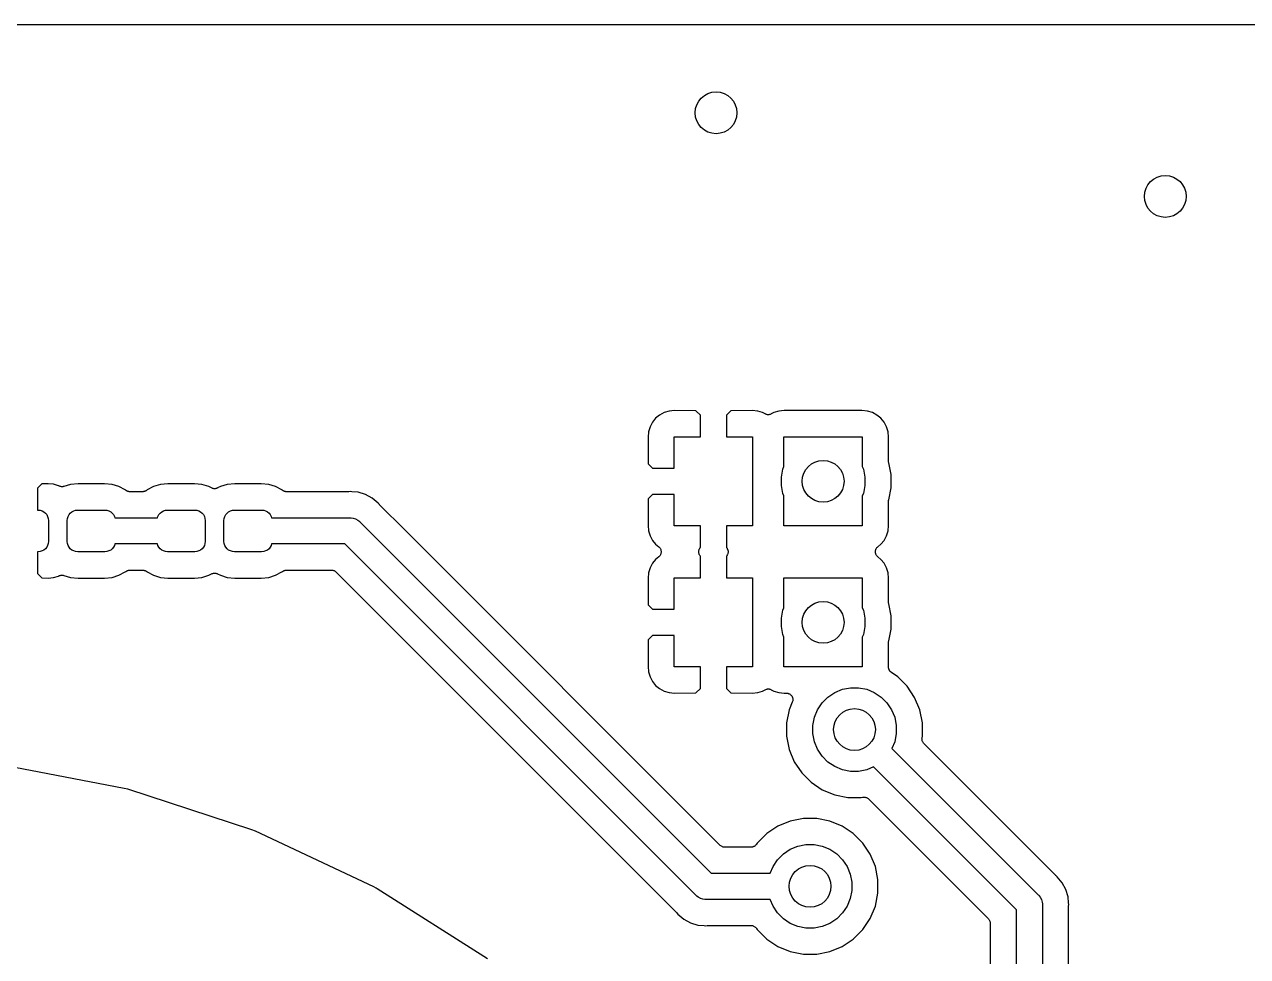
# Model space of a CAD drawing. Extents: x 165.3 to 194.7, y -135.2 to -105.8.
# Drawn here: x 176.58 to 188.29, y -114.67 to -105.75 of the extents above; entities that cross this region are included whole.
import ezdxf

# ---------------------------------------------------------------- set-up
doc = ezdxf.new("R2010")
doc.units = 0
doc.layers.add('BLACK', color=7, linetype='CONTINUOUS')

msp = doc.modelspace()

# ---------------------------------------------------------------- linework, layer by layer
at = {"layer": 'BLACK', "linetype": 'CONTINUOUS'}
for p, q in [((173.862, -105.755), (192.877, -105.755)), ((182.751, -109.454), (182.704, -109.468)), ((182.803, -109.449), (182.751, -109.454)), ((183.008, -109.45), (182.803, -109.449)), ((183.05, -109.492), (183.008, -109.45)), ((183.342, -109.45), (183.3, -109.492)), ((183.547, -109.449), (183.342, -109.45)), ((183.599, -109.454), (183.547, -109.449)), ((183.646, -109.468), (183.599, -109.454)), ((183.801, -109.454), (183.754, -109.468)), ((183.853, -109.448), (183.801, -109.454)), ((184.597, -109.448), (183.853, -109.448)), ((184.649, -109.454), (184.597, -109.448)), ((184.696, -109.468), (184.649, -109.454)), ((182.591, -109.56), (182.568, -109.604)), ((182.622, -109.522), (182.591, -109.56)), ((182.66, -109.491), (182.622, -109.522)), ((182.704, -109.468), (182.66, -109.491)), ((183.05, -109.7), (183.05, -109.492)), ((183.3, -109.492), (183.3, -109.7)), ((183.671, -109.481), (183.646, -109.468)), ((183.676, -109.483), (183.671, -109.481)), ((183.681, -109.485), (183.676, -109.483)), ((183.682, -109.486), (183.681, -109.485)), ((183.687, -109.487), (183.682, -109.486)), ((183.682, -109.486), (183.682, -109.486)), ((183.693, -109.488), (183.687, -109.487)), ((183.694, -109.488), (183.693, -109.488)), ((183.693, -109.488), (183.693, -109.488)), ((183.7, -109.488), (183.694, -109.488)), ((183.705, -109.488), (183.7, -109.488)), ((183.706, -109.488), (183.705, -109.488)), ((183.712, -109.487), (183.706, -109.488)), ((183.706, -109.488), (183.706, -109.488)), ((183.717, -109.486), (183.712, -109.487)), ((183.718, -109.486), (183.717, -109.486)), ((183.723, -109.484), (183.718, -109.486)), ((183.718, -109.486), (183.718, -109.486)), ((183.729, -109.481), (183.723, -109.484)), ((183.754, -109.468), (183.729, -109.481)), ((183.729, -109.481), (183.729, -109.481)), ((183.729, -109.481), (183.729, -109.481)), ((183.729, -109.481), (183.729, -109.481)), ((183.729, -109.481), (183.729, -109.481)), ((184.74, -109.491), (184.696, -109.468)), ((184.778, -109.522), (184.74, -109.491)), ((184.809, -109.56), (184.778, -109.522)), ((184.832, -109.604), (184.809, -109.56)), ((182.554, -109.651), (182.549, -109.703)), ((182.568, -109.604), (182.554, -109.651)), ((184.846, -109.651), (184.832, -109.604)), ((184.852, -109.703), (184.846, -109.651)), ((182.549, -109.703), (182.55, -109.958)), ((182.8, -110), (182.8, -109.7)), ((182.8, -109.7), (183.05, -109.7)), ((183.3, -109.7), (183.55, -109.7)), ((183.55, -109.7), (183.55, -110.55)), ((183.85, -109.985), (183.85, -109.7)), ((183.85, -109.7), (184.6, -109.7)), ((184.6, -109.7), (184.6, -109.985)), ((184.852, -109.937), (184.852, -109.703)), ((182.55, -109.958), (182.592, -110)), ((182.592, -110), (182.8, -110)), ((183.825, -110.086), (183.84, -110.008)), ((183.84, -110.008), (183.85, -109.985)), ((184.6, -109.985), (184.61, -110.008)), ((184.61, -110.008), (184.625, -110.086)), ((184.852, -109.942), (184.852, -109.937)), ((184.853, -109.948), (184.852, -109.942)), ((184.853, -109.949), (184.853, -109.948)), ((184.875, -110.061), (184.853, -109.949)), ((184.853, -109.949), (184.853, -109.949)), ((184.853, -109.949), (184.853, -109.949)), ((184.853, -109.949), (184.853, -109.949)), ((176.747, -110.15), (176.705, -110.192)), ((176.807, -110.149), (176.747, -110.15)), ((176.859, -110.154), (176.807, -110.149)), ((176.906, -110.168), (176.859, -110.154)), ((177.021, -110.156), (176.958, -110.175)), ((177.093, -110.148), (177.021, -110.156)), ((177.347, -110.148), (177.093, -110.148)), ((177.419, -110.156), (177.347, -110.148)), ((177.484, -110.176), (177.419, -110.156)), ((177.881, -110.156), (177.816, -110.176)), ((177.953, -110.148), (177.881, -110.156)), ((178.207, -110.148), (177.953, -110.148)), ((178.279, -110.156), (178.207, -110.148)), ((178.344, -110.176), (178.279, -110.156)), ((178.521, -110.156), (178.456, -110.176)), ((178.593, -110.148), (178.521, -110.156)), ((178.847, -110.148), (178.593, -110.148)), ((178.919, -110.156), (178.847, -110.148)), ((178.984, -110.176), (178.919, -110.156)), ((183.825, -110.164), (183.825, -110.086)), ((183.84, -110.242), (183.825, -110.164)), ((184.625, -110.164), (184.61, -110.242)), ((184.625, -110.086), (184.625, -110.164)), ((184.875, -110.189), (184.875, -110.061)), ((176.705, -110.192), (176.705, -110.4)), ((176.91, -110.17), (176.906, -110.168)), ((176.916, -110.172), (176.91, -110.17)), ((176.921, -110.175), (176.916, -110.172)), ((176.922, -110.175), (176.921, -110.175)), ((176.921, -110.175), (176.921, -110.175)), ((176.927, -110.176), (176.922, -110.175)), ((176.933, -110.177), (176.927, -110.176)), ((176.934, -110.177), (176.933, -110.177)), ((176.933, -110.177), (176.933, -110.177)), ((176.939, -110.177), (176.934, -110.177)), ((176.945, -110.177), (176.939, -110.177)), ((176.946, -110.177), (176.945, -110.177)), ((176.945, -110.177), (176.945, -110.177)), ((176.951, -110.176), (176.946, -110.177)), ((176.957, -110.175), (176.951, -110.176)), ((176.958, -110.175), (176.957, -110.175)), ((176.958, -110.175), (176.958, -110.175)), ((176.958, -110.175), (176.958, -110.175)), ((176.958, -110.175), (176.958, -110.175)), ((177.545, -110.208), (177.484, -110.176)), ((177.549, -110.211), (177.545, -110.208)), ((177.551, -110.212), (177.549, -110.211)), ((177.553, -110.214), (177.551, -110.212)), ((177.556, -110.216), (177.553, -110.214)), ((177.559, -110.218), (177.556, -110.216)), ((177.561, -110.219), (177.559, -110.218)), ((177.564, -110.22), (177.561, -110.219)), ((177.567, -110.221), (177.564, -110.22)), ((177.57, -110.222), (177.567, -110.221)), ((177.573, -110.223), (177.57, -110.222)), ((177.575, -110.224), (177.573, -110.223)), ((177.579, -110.224), (177.575, -110.224)), ((177.582, -110.225), (177.579, -110.224)), ((177.585, -110.225), (177.582, -110.225)), ((177.587, -110.225), (177.585, -110.225)), ((177.588, -110.225), (177.587, -110.225)), ((177.712, -110.225), (177.588, -110.225)), ((177.714, -110.225), (177.712, -110.225)), ((177.717, -110.225), (177.714, -110.225)), ((177.721, -110.224), (177.717, -110.225)), ((177.724, -110.224), (177.721, -110.224)), ((177.727, -110.223), (177.724, -110.224)), ((177.729, -110.223), (177.727, -110.223)), ((177.732, -110.221), (177.729, -110.223)), ((177.736, -110.22), (177.732, -110.221)), ((177.738, -110.219), (177.736, -110.22)), ((177.741, -110.218), (177.738, -110.219)), ((177.743, -110.216), (177.741, -110.218)), ((177.746, -110.215), (177.743, -110.216)), ((177.748, -110.213), (177.746, -110.215)), ((177.751, -110.211), (177.748, -110.213)), ((177.755, -110.208), (177.751, -110.211)), ((177.751, -110.211), (177.751, -110.211)), ((177.816, -110.176), (177.755, -110.208)), ((178.371, -110.189), (178.344, -110.176)), ((178.376, -110.192), (178.371, -110.189)), ((178.381, -110.194), (178.376, -110.192)), ((178.382, -110.194), (178.381, -110.194)), ((178.387, -110.195), (178.382, -110.194)), ((178.382, -110.194), (178.382, -110.194)), ((178.393, -110.197), (178.387, -110.195)), ((178.394, -110.197), (178.393, -110.197)), ((178.393, -110.197), (178.393, -110.197)), ((178.4, -110.197), (178.394, -110.197)), ((178.405, -110.197), (178.4, -110.197)), ((178.406, -110.197), (178.405, -110.197)), ((178.412, -110.195), (178.406, -110.197)), ((178.406, -110.197), (178.406, -110.197)), ((178.417, -110.194), (178.412, -110.195)), ((178.418, -110.194), (178.417, -110.194)), ((178.423, -110.192), (178.418, -110.194)), ((178.418, -110.194), (178.418, -110.194)), ((178.429, -110.19), (178.423, -110.192)), ((178.456, -110.176), (178.429, -110.189)), ((178.429, -110.189), (178.429, -110.19)), ((178.429, -110.19), (178.429, -110.19)), ((178.429, -110.19), (178.429, -110.19)), ((178.429, -110.19), (178.429, -110.19)), ((179.045, -110.208), (178.984, -110.176)), ((179.049, -110.211), (179.045, -110.208)), ((179.051, -110.212), (179.049, -110.211)), ((179.053, -110.214), (179.051, -110.212)), ((179.056, -110.216), (179.053, -110.214)), ((179.059, -110.218), (179.056, -110.216)), ((179.061, -110.219), (179.059, -110.218)), ((179.064, -110.22), (179.061, -110.219)), ((179.067, -110.221), (179.064, -110.22)), ((179.07, -110.222), (179.067, -110.221)), ((179.073, -110.223), (179.07, -110.222)), ((179.075, -110.224), (179.073, -110.223)), ((179.079, -110.224), (179.075, -110.224)), ((179.082, -110.225), (179.079, -110.224)), ((179.085, -110.225), (179.082, -110.225)), ((179.087, -110.225), (179.085, -110.225)), ((179.088, -110.225), (179.087, -110.225)), ((179.679, -110.225), (179.088, -110.225)), ((179.681, -110.225), (179.679, -110.225)), ((179.684, -110.225), (179.681, -110.225)), ((179.685, -110.225), (179.684, -110.225)), ((179.7, -110.223), (179.685, -110.225)), ((179.715, -110.225), (179.7, -110.223)), ((179.774, -110.23), (179.715, -110.225)), ((179.715, -110.225), (179.715, -110.225)), ((179.844, -110.252), (179.774, -110.23)), ((179.909, -110.287), (179.844, -110.252)), ((182.592, -110.25), (182.55, -110.292)), ((182.8, -110.25), (182.592, -110.25)), ((182.8, -110.55), (182.8, -110.25)), ((183.85, -110.265), (183.84, -110.242)), ((183.85, -110.55), (183.85, -110.265)), ((184.61, -110.242), (184.6, -110.265)), ((184.6, -110.265), (184.6, -110.55)), ((184.853, -110.301), (184.875, -110.189)), ((176.705, -110.4), (176.71, -110.4)), ((176.71, -110.4), (176.73, -110.402)), ((177.07, -110.402), (177.09, -110.4)), ((177.09, -110.4), (177.35, -110.4)), ((177.35, -110.4), (177.37, -110.402)), ((177.93, -110.402), (177.95, -110.4)), ((177.95, -110.4), (178.21, -110.4)), ((178.21, -110.4), (178.23, -110.402)), ((178.57, -110.402), (178.59, -110.4)), ((178.59, -110.4), (178.85, -110.4)), ((178.85, -110.4), (178.87, -110.402)), ((179.966, -110.334), (179.909, -110.287)), ((179.976, -110.345), (179.966, -110.334)), ((179.978, -110.347), (179.976, -110.345)), ((179.98, -110.349), (179.978, -110.347)), ((179.98, -110.35), (179.98, -110.349)), ((180.225, -110.594), (179.98, -110.35)), ((182.55, -110.292), (182.549, -110.547)), ((184.852, -110.307), (184.853, -110.301)), ((184.852, -110.312), (184.852, -110.307)), ((184.852, -110.313), (184.852, -110.312)), ((184.852, -110.547), (184.852, -110.313)), ((176.73, -110.402), (176.748, -110.408)), ((176.748, -110.408), (176.766, -110.417)), ((176.766, -110.417), (176.781, -110.429)), ((176.781, -110.429), (176.793, -110.444)), ((176.793, -110.444), (176.802, -110.462)), ((176.802, -110.462), (176.808, -110.48)), ((176.808, -110.48), (176.81, -110.5)), ((176.81, -110.5), (176.81, -110.7)), ((176.99, -110.5), (176.992, -110.48)), ((176.99, -110.7), (176.99, -110.5)), ((176.992, -110.48), (176.998, -110.462)), ((176.998, -110.462), (177.007, -110.444)), ((177.007, -110.444), (177.019, -110.429)), ((177.019, -110.429), (177.034, -110.417)), ((177.034, -110.417), (177.052, -110.408)), ((177.052, -110.408), (177.07, -110.402)), ((177.37, -110.402), (177.388, -110.408)), ((177.388, -110.408), (177.406, -110.417)), ((177.406, -110.417), (177.421, -110.429)), ((177.421, -110.429), (177.433, -110.444)), ((177.433, -110.444), (177.442, -110.462)), ((177.442, -110.462), (177.446, -110.475)), ((177.446, -110.475), (177.854, -110.475)), ((177.854, -110.475), (177.858, -110.462)), ((177.858, -110.462), (177.867, -110.444)), ((177.867, -110.444), (177.879, -110.429)), ((177.879, -110.429), (177.894, -110.417)), ((177.894, -110.417), (177.912, -110.408)), ((177.912, -110.408), (177.93, -110.402)), ((178.23, -110.402), (178.248, -110.408)), ((178.248, -110.408), (178.266, -110.417)), ((178.266, -110.417), (178.281, -110.429)), ((178.281, -110.429), (178.293, -110.444)), ((178.293, -110.444), (178.302, -110.462)), ((178.302, -110.462), (178.308, -110.48)), ((178.308, -110.48), (178.31, -110.5)), ((178.31, -110.5), (178.31, -110.7)), ((178.49, -110.5), (178.492, -110.48)), ((178.49, -110.7), (178.49, -110.5)), ((178.492, -110.48), (178.498, -110.462)), ((178.498, -110.462), (178.507, -110.444)), ((178.507, -110.444), (178.519, -110.429)), ((178.519, -110.429), (178.534, -110.417)), ((178.534, -110.417), (178.552, -110.408)), ((178.552, -110.408), (178.57, -110.402)), ((178.87, -110.402), (178.888, -110.408)), ((178.888, -110.408), (178.906, -110.417)), ((178.906, -110.417), (178.921, -110.429)), ((178.921, -110.429), (178.933, -110.444)), ((178.933, -110.444), (178.942, -110.462)), ((178.942, -110.462), (178.946, -110.475)), ((178.946, -110.475), (179.694, -110.475)), ((179.694, -110.475), (179.7, -110.474)), ((179.7, -110.474), (179.706, -110.475)), ((179.706, -110.475), (179.706, -110.475)), ((179.706, -110.475), (179.725, -110.477)), ((179.725, -110.477), (179.748, -110.484)), ((179.748, -110.484), (179.77, -110.496)), ((179.77, -110.496), (179.789, -110.511)), ((179.789, -110.511), (179.793, -110.516)), ((179.793, -110.516), (183.152, -113.875)), ((183.237, -113.607), (180.225, -110.594)), ((182.549, -110.547), (182.554, -110.599)), ((182.554, -110.599), (182.568, -110.646)), ((183.05, -110.55), (182.8, -110.55)), ((183.05, -110.759), (183.05, -110.55)), ((183.55, -110.55), (183.3, -110.55)), ((183.3, -110.55), (183.3, -110.759)), ((184.6, -110.55), (183.85, -110.55)), ((184.832, -110.646), (184.846, -110.599)), ((184.846, -110.599), (184.852, -110.547)), ((176.802, -110.738), (176.793, -110.756)), ((176.808, -110.72), (176.802, -110.738)), ((176.81, -110.7), (176.808, -110.72)), ((176.992, -110.72), (176.99, -110.7)), ((176.998, -110.738), (176.992, -110.72)), ((177.007, -110.756), (176.998, -110.738)), ((177.442, -110.738), (177.433, -110.756)), ((177.446, -110.725), (177.442, -110.738)), ((177.854, -110.725), (177.446, -110.725)), ((177.858, -110.738), (177.854, -110.725)), ((177.867, -110.756), (177.858, -110.738)), ((178.302, -110.738), (178.293, -110.756)), ((178.308, -110.72), (178.302, -110.738)), ((178.31, -110.7), (178.308, -110.72)), ((178.492, -110.72), (178.49, -110.7)), ((178.498, -110.738), (178.492, -110.72)), ((178.507, -110.756), (178.498, -110.738)), ((178.942, -110.738), (178.933, -110.756)), ((178.946, -110.725), (178.942, -110.738)), ((179.648, -110.725), (178.946, -110.725)), ((183.007, -114.084), (179.648, -110.725)), ((182.568, -110.646), (182.591, -110.69)), ((182.591, -110.69), (182.622, -110.728)), ((182.622, -110.728), (182.652, -110.752)), ((182.652, -110.752), (182.652, -110.752)), ((182.652, -110.752), (182.652, -110.752)), ((182.652, -110.752), (182.652, -110.752)), ((182.652, -110.752), (182.652, -110.752)), ((182.652, -110.752), (182.656, -110.756)), ((184.744, -110.756), (184.748, -110.752)), ((184.748, -110.752), (184.778, -110.728)), ((184.778, -110.728), (184.809, -110.69)), ((184.809, -110.69), (184.832, -110.646)), ((176.71, -110.8), (176.705, -110.8)), ((176.705, -110.8), (176.705, -111.008)), ((176.73, -110.798), (176.71, -110.8)), ((176.748, -110.792), (176.73, -110.798)), ((176.766, -110.783), (176.748, -110.792)), ((176.781, -110.771), (176.766, -110.783)), ((176.793, -110.756), (176.781, -110.771)), ((177.019, -110.771), (177.007, -110.756)), ((177.034, -110.783), (177.019, -110.771)), ((177.052, -110.792), (177.034, -110.783)), ((177.07, -110.798), (177.052, -110.792)), ((177.09, -110.8), (177.07, -110.798)), ((177.35, -110.8), (177.09, -110.8)), ((177.37, -110.798), (177.35, -110.8)), ((177.388, -110.792), (177.37, -110.798)), ((177.406, -110.783), (177.388, -110.792)), ((177.421, -110.771), (177.406, -110.783)), ((177.433, -110.756), (177.421, -110.771)), ((177.879, -110.771), (177.867, -110.756)), ((177.894, -110.783), (177.879, -110.771)), ((177.912, -110.792), (177.894, -110.783)), ((177.93, -110.798), (177.912, -110.792)), ((177.95, -110.8), (177.93, -110.798)), ((178.21, -110.8), (177.95, -110.8)), ((178.23, -110.798), (178.21, -110.8)), ((178.248, -110.792), (178.23, -110.798)), ((178.266, -110.783), (178.248, -110.792)), ((178.281, -110.771), (178.266, -110.783)), ((178.293, -110.756), (178.281, -110.771)), ((178.519, -110.771), (178.507, -110.756)), ((178.534, -110.783), (178.519, -110.771)), ((178.552, -110.792), (178.534, -110.783)), ((178.57, -110.798), (178.552, -110.792)), ((178.59, -110.8), (178.57, -110.798)), ((178.85, -110.8), (178.59, -110.8)), ((178.87, -110.798), (178.85, -110.8)), ((178.888, -110.792), (178.87, -110.798)), ((178.906, -110.783), (178.888, -110.792)), ((178.921, -110.771), (178.906, -110.783)), ((178.933, -110.756), (178.921, -110.771)), ((182.652, -110.848), (182.622, -110.872)), ((182.656, -110.844), (182.652, -110.848)), ((182.656, -110.756), (182.661, -110.761)), ((182.66, -110.84), (182.656, -110.844)), ((182.664, -110.835), (182.66, -110.84)), ((182.66, -110.84), (182.66, -110.84)), ((182.66, -110.84), (182.66, -110.84)), ((182.661, -110.761), (182.661, -110.761)), ((182.661, -110.761), (182.661, -110.761)), ((182.661, -110.761), (182.664, -110.766)), ((182.664, -110.766), (182.667, -110.771)), ((182.667, -110.83), (182.664, -110.835)), ((182.667, -110.771), (182.667, -110.771)), ((182.667, -110.771), (182.668, -110.771)), ((182.669, -110.824), (182.667, -110.83)), ((182.667, -110.83), (182.667, -110.83)), ((182.667, -110.83), (182.667, -110.83)), ((182.668, -110.771), (182.67, -110.777)), ((182.672, -110.819), (182.669, -110.824)), ((182.67, -110.777), (182.672, -110.782)), ((182.672, -110.782), (182.672, -110.782)), ((182.672, -110.782), (182.672, -110.783)), ((182.672, -110.783), (182.673, -110.788)), ((182.673, -110.813), (182.672, -110.818)), ((182.672, -110.818), (182.672, -110.818)), ((182.672, -110.818), (182.672, -110.819)), ((182.673, -110.788), (182.674, -110.794)), ((182.674, -110.807), (182.673, -110.813)), ((182.674, -110.794), (182.674, -110.794)), ((182.674, -110.794), (182.674, -110.795)), ((182.674, -110.795), (182.674, -110.8)), ((182.674, -110.8), (182.674, -110.806)), ((182.674, -110.806), (182.674, -110.807)), ((182.674, -110.807), (182.674, -110.807)), ((183.034, -110.799), (183.035, -110.793)), ((183.034, -110.8), (183.034, -110.799)), ((183.035, -110.806), (183.034, -110.8)), ((183.034, -110.8), (183.034, -110.8)), ((183.035, -110.793), (183.036, -110.788)), ((183.035, -110.811), (183.035, -110.806)), ((183.036, -110.812), (183.035, -110.811)), ((183.036, -110.787), (183.037, -110.782)), ((183.036, -110.788), (183.036, -110.787)), ((183.036, -110.787), (183.036, -110.787)), ((183.037, -110.818), (183.036, -110.812)), ((183.036, -110.812), (183.036, -110.812)), ((183.037, -110.782), (183.039, -110.776)), ((183.039, -110.823), (183.037, -110.818)), ((183.039, -110.776), (183.042, -110.77)), ((183.039, -110.776), (183.039, -110.776)), ((183.039, -110.776), (183.039, -110.776)), ((183.039, -110.824), (183.039, -110.823)), ((183.039, -110.823), (183.039, -110.823)), ((183.042, -110.829), (183.039, -110.824)), ((183.042, -110.77), (183.045, -110.765)), ((183.044, -110.834), (183.042, -110.829)), ((183.045, -110.834), (183.044, -110.834)), ((183.045, -110.765), (183.049, -110.76)), ((183.045, -110.765), (183.045, -110.765)), ((183.045, -110.765), (183.045, -110.765)), ((183.048, -110.839), (183.045, -110.834)), ((183.045, -110.834), (183.045, -110.834)), ((183.05, -110.841), (183.048, -110.839)), ((183.049, -110.76), (183.05, -110.759)), ((183.05, -111.05), (183.05, -110.841)), ((183.3, -110.759), (183.302, -110.761)), ((183.301, -110.84), (183.3, -110.841)), ((183.3, -110.841), (183.3, -111.05)), ((183.305, -110.835), (183.301, -110.84)), ((183.302, -110.761), (183.305, -110.766)), ((183.305, -110.766), (183.305, -110.766)), ((183.305, -110.766), (183.306, -110.766)), ((183.308, -110.83), (183.305, -110.835)), ((183.305, -110.835), (183.305, -110.835)), ((183.305, -110.835), (183.305, -110.835)), ((183.306, -110.766), (183.308, -110.771)), ((183.308, -110.771), (183.311, -110.776)), ((183.311, -110.824), (183.308, -110.83)), ((183.311, -110.776), (183.311, -110.777)), ((183.311, -110.777), (183.311, -110.777)), ((183.311, -110.777), (183.313, -110.782)), ((183.313, -110.818), (183.311, -110.824)), ((183.311, -110.824), (183.311, -110.824)), ((183.311, -110.824), (183.311, -110.824)), ((183.313, -110.782), (183.314, -110.788)), ((183.314, -110.813), (183.313, -110.818)), ((183.314, -110.788), (183.314, -110.788)), ((183.314, -110.788), (183.315, -110.789)), ((183.315, -110.807), (183.314, -110.812)), ((183.314, -110.812), (183.314, -110.813)), ((183.314, -110.813), (183.314, -110.813)), ((183.315, -110.789), (183.315, -110.794)), ((183.315, -110.794), (183.316, -110.8)), ((183.316, -110.801), (183.315, -110.807)), ((183.316, -110.8), (183.316, -110.8)), ((183.316, -110.8), (183.316, -110.801)), ((184.726, -110.793), (184.727, -110.787)), ((184.726, -110.794), (184.726, -110.793)), ((184.726, -110.793), (184.726, -110.793)), ((184.726, -110.8), (184.726, -110.794)), ((184.726, -110.805), (184.726, -110.8)), ((184.726, -110.806), (184.726, -110.805)), ((184.727, -110.812), (184.726, -110.806)), ((184.726, -110.806), (184.726, -110.806)), ((184.727, -110.787), (184.728, -110.782)), ((184.728, -110.817), (184.727, -110.812)), ((184.728, -110.781), (184.731, -110.776)), ((184.728, -110.782), (184.728, -110.781)), ((184.728, -110.782), (184.728, -110.782)), ((184.728, -110.818), (184.728, -110.817)), ((184.73, -110.823), (184.728, -110.818)), ((184.728, -110.818), (184.728, -110.818)), ((184.732, -110.829), (184.73, -110.823)), ((184.731, -110.776), (184.733, -110.77)), ((184.733, -110.829), (184.732, -110.829)), ((184.733, -110.77), (184.736, -110.765)), ((184.733, -110.77), (184.733, -110.77)), ((184.733, -110.77), (184.733, -110.77)), ((184.736, -110.834), (184.733, -110.829)), ((184.733, -110.829), (184.733, -110.829)), ((184.736, -110.765), (184.74, -110.76)), ((184.739, -110.839), (184.736, -110.834)), ((184.744, -110.844), (184.739, -110.839)), ((184.739, -110.839), (184.739, -110.839)), ((184.739, -110.839), (184.739, -110.839)), ((184.74, -110.76), (184.744, -110.756)), ((184.74, -110.76), (184.74, -110.76)), ((184.74, -110.76), (184.74, -110.76)), ((184.748, -110.848), (184.744, -110.844)), ((184.778, -110.872), (184.748, -110.848)), ((184.748, -110.848), (184.748, -110.848)), ((184.748, -110.848), (184.748, -110.848)), ((184.748, -110.848), (184.748, -110.848)), ((184.748, -110.848), (184.748, -110.848)), ((177.549, -110.989), (177.552, -110.987)), ((177.552, -110.987), (177.554, -110.985)), ((177.554, -110.985), (177.557, -110.984)), ((177.557, -110.984), (177.559, -110.982)), ((177.559, -110.982), (177.562, -110.981)), ((177.562, -110.981), (177.564, -110.98)), ((177.564, -110.98), (177.568, -110.979)), ((177.568, -110.979), (177.571, -110.977)), ((177.571, -110.977), (177.573, -110.977)), ((177.573, -110.977), (177.576, -110.976)), ((177.576, -110.976), (177.579, -110.976)), ((177.579, -110.976), (177.583, -110.975)), ((177.583, -110.975), (177.586, -110.975)), ((177.586, -110.975), (177.588, -110.975)), ((177.588, -110.975), (177.712, -110.975)), ((177.712, -110.975), (177.713, -110.975)), ((177.713, -110.975), (177.715, -110.975)), ((177.715, -110.975), (177.718, -110.975)), ((177.718, -110.975), (177.721, -110.976)), ((177.721, -110.976), (177.725, -110.976)), ((177.725, -110.976), (177.727, -110.977)), ((177.727, -110.977), (177.73, -110.978)), ((177.73, -110.978), (177.733, -110.979)), ((177.733, -110.979), (177.736, -110.98)), ((177.736, -110.98), (177.739, -110.981)), ((177.739, -110.981), (177.741, -110.982)), ((177.741, -110.982), (177.744, -110.984)), ((177.744, -110.984), (177.747, -110.986)), ((177.747, -110.986), (177.749, -110.988)), ((179.049, -110.989), (179.052, -110.987)), ((179.052, -110.987), (179.054, -110.985)), ((179.054, -110.985), (179.057, -110.984)), ((179.057, -110.984), (179.059, -110.982)), ((179.059, -110.982), (179.062, -110.981)), ((179.062, -110.981), (179.064, -110.98)), ((179.064, -110.98), (179.068, -110.979)), ((179.068, -110.979), (179.071, -110.977)), ((179.071, -110.977), (179.073, -110.977)), ((179.073, -110.977), (179.076, -110.976)), ((179.076, -110.976), (179.079, -110.976)), ((179.079, -110.976), (179.083, -110.975)), ((179.083, -110.975), (179.086, -110.975)), ((179.086, -110.975), (179.088, -110.975)), ((179.088, -110.975), (179.519, -110.975)), ((179.519, -110.975), (179.519, -110.975)), ((179.519, -110.975), (179.519, -110.975)), ((179.519, -110.975), (179.519, -110.975)), ((179.519, -110.975), (179.52, -110.975)), ((179.52, -110.975), (179.525, -110.976)), ((179.525, -110.976), (179.531, -110.976)), ((179.531, -110.976), (179.531, -110.976)), ((179.531, -110.976), (179.532, -110.976)), ((179.532, -110.976), (179.537, -110.978)), ((179.537, -110.978), (179.543, -110.98)), ((179.543, -110.98), (179.543, -110.98)), ((179.543, -110.98), (179.543, -110.98)), ((179.543, -110.98), (179.548, -110.983)), ((179.548, -110.983), (179.554, -110.986)), ((179.554, -110.986), (179.554, -110.986)), ((179.554, -110.986), (179.554, -110.986)), ((179.554, -110.986), (179.559, -110.99)), ((182.568, -110.954), (182.554, -111.001)), ((182.591, -110.91), (182.568, -110.954)), ((182.622, -110.872), (182.591, -110.91)), ((184.809, -110.91), (184.778, -110.872)), ((184.832, -110.954), (184.809, -110.91)), ((184.846, -111.001), (184.832, -110.954)), ((176.705, -111.008), (176.747, -111.05)), ((176.747, -111.05), (176.807, -111.051)), ((176.807, -111.051), (176.859, -111.046)), ((176.859, -111.046), (176.906, -111.032)), ((176.906, -111.032), (176.91, -111.03)), ((176.91, -111.03), (176.911, -111.029)), ((176.91, -111.03), (176.91, -111.03)), ((176.91, -111.03), (176.91, -111.03)), ((176.91, -111.03), (176.91, -111.03)), ((176.911, -111.029), (176.916, -111.027)), ((176.916, -111.027), (176.922, -111.025)), ((176.922, -111.025), (176.928, -111.024)), ((176.922, -111.025), (176.922, -111.025)), ((176.922, -111.025), (176.922, -111.025)), ((176.928, -111.024), (176.934, -111.023)), ((176.934, -111.023), (176.934, -111.023)), ((176.934, -111.023), (176.934, -111.023)), ((176.934, -111.023), (176.94, -111.023)), ((176.94, -111.023), (176.946, -111.023)), ((176.946, -111.023), (176.946, -111.023)), ((176.946, -111.023), (176.947, -111.023)), ((176.947, -111.023), (176.952, -111.024)), ((176.952, -111.024), (176.958, -111.025)), ((176.958, -111.025), (177.021, -111.044)), ((177.021, -111.044), (177.093, -111.052)), ((177.093, -111.052), (177.347, -111.052)), ((177.347, -111.052), (177.419, -111.044)), ((177.419, -111.044), (177.484, -111.024)), ((177.484, -111.024), (177.545, -110.992)), ((177.545, -110.992), (177.549, -110.989)), ((177.549, -110.989), (177.549, -110.989)), ((177.749, -110.988), (177.751, -110.989)), ((177.751, -110.989), (177.755, -110.992)), ((177.755, -110.992), (177.816, -111.024)), ((177.816, -111.024), (177.881, -111.044)), ((177.881, -111.044), (177.953, -111.052)), ((177.953, -111.052), (178.207, -111.052)), ((178.207, -111.052), (178.279, -111.044)), ((178.279, -111.044), (178.344, -111.024)), ((178.344, -111.024), (178.371, -111.011)), ((178.371, -111.01), (178.377, -111.008)), ((178.371, -111.011), (178.371, -111.01)), ((178.371, -111.01), (178.371, -111.01)), ((178.371, -111.01), (178.371, -111.01)), ((178.371, -111.01), (178.371, -111.01)), ((178.377, -111.008), (178.382, -111.006)), ((178.382, -111.006), (178.382, -111.006)), ((178.382, -111.006), (178.383, -111.006)), ((178.383, -111.006), (178.388, -111.005)), ((178.388, -111.005), (178.394, -111.003)), ((178.394, -111.003), (178.394, -111.003)), ((178.394, -111.003), (178.395, -111.003)), ((178.395, -111.003), (178.4, -111.003)), ((178.4, -111.003), (178.406, -111.003)), ((178.406, -111.003), (178.407, -111.003)), ((178.407, -111.003), (178.407, -111.003)), ((178.407, -111.003), (178.413, -111.005)), ((178.413, -111.005), (178.418, -111.006)), ((178.418, -111.006), (178.418, -111.006)), ((178.418, -111.006), (178.419, -111.006)), ((178.419, -111.006), (178.424, -111.008)), ((178.424, -111.008), (178.429, -111.011)), ((178.429, -111.011), (178.456, -111.024)), ((178.456, -111.024), (178.521, -111.044)), ((178.521, -111.044), (178.593, -111.052)), ((178.593, -111.052), (178.847, -111.052)), ((178.847, -111.052), (178.919, -111.044)), ((178.919, -111.044), (178.984, -111.024)), ((178.984, -111.024), (179.045, -110.992)), ((179.045, -110.992), (179.049, -110.989)), ((179.049, -110.989), (179.049, -110.989)), ((179.559, -110.99), (179.563, -110.993)), ((179.563, -110.993), (182.82, -114.25)), ((182.554, -111.001), (182.549, -111.053)), ((182.549, -111.053), (182.55, -111.308)), ((182.8, -111.35), (182.8, -111.05)), ((182.8, -111.05), (183.05, -111.05)), ((183.3, -111.05), (183.55, -111.05)), ((183.55, -111.05), (183.55, -111.9)), ((183.85, -111.335), (183.85, -111.05)), ((183.85, -111.05), (184.6, -111.05)), ((184.6, -111.05), (184.6, -111.335)), ((184.852, -111.053), (184.846, -111.001)), ((184.852, -111.287), (184.852, -111.053)), ((182.55, -111.308), (182.592, -111.35)), ((183.84, -111.358), (183.85, -111.335)), ((184.6, -111.335), (184.61, -111.358)), ((184.852, -111.292), (184.852, -111.287)), ((184.853, -111.298), (184.852, -111.292)), ((184.853, -111.299), (184.853, -111.298)), ((184.875, -111.411), (184.853, -111.299)), ((184.853, -111.299), (184.853, -111.299)), ((184.853, -111.299), (184.853, -111.299)), ((184.853, -111.299), (184.853, -111.299)), ((182.592, -111.35), (182.8, -111.35)), ((183.825, -111.436), (183.84, -111.358)), ((183.825, -111.514), (183.825, -111.436)), ((184.61, -111.358), (184.625, -111.436)), ((184.625, -111.436), (184.625, -111.514)), ((184.875, -111.539), (184.875, -111.411)), ((183.84, -111.592), (183.825, -111.514)), ((184.625, -111.514), (184.61, -111.592)), ((184.853, -111.651), (184.875, -111.539)), ((182.55, -111.642), (182.549, -111.897)), ((182.592, -111.6), (182.55, -111.642)), ((182.8, -111.6), (182.592, -111.6)), ((182.8, -111.9), (182.8, -111.6)), ((183.85, -111.615), (183.84, -111.592)), ((183.85, -111.9), (183.85, -111.615)), ((184.61, -111.592), (184.6, -111.615)), ((184.6, -111.615), (184.6, -111.9)), ((184.852, -111.657), (184.853, -111.651)), ((184.852, -111.662), (184.852, -111.657)), ((184.852, -111.663), (184.852, -111.662)), ((184.852, -111.9), (184.852, -111.663)), ((182.549, -111.897), (182.554, -111.949)), ((183.05, -111.9), (182.8, -111.9)), ((183.05, -112.108), (183.05, -111.9)), ((183.55, -111.9), (183.3, -111.9)), ((183.3, -111.9), (183.3, -112.108)), ((184.6, -111.9), (183.85, -111.9)), ((184.851, -111.902), (184.852, -111.9)), ((184.852, -111.905), (184.851, -111.902)), ((184.852, -111.909), (184.852, -111.905)), ((184.852, -111.911), (184.852, -111.909)), ((184.852, -111.914), (184.852, -111.911)), ((184.853, -111.917), (184.852, -111.914)), ((184.854, -111.921), (184.853, -111.917)), ((184.855, -111.923), (184.854, -111.921)), ((184.856, -111.926), (184.855, -111.923)), ((182.554, -111.949), (182.568, -111.996)), ((182.568, -111.996), (182.591, -112.04)), ((182.591, -112.04), (182.622, -112.078)), ((184.857, -111.929), (184.856, -111.926)), ((184.859, -111.932), (184.857, -111.929)), ((184.86, -111.934), (184.859, -111.932)), ((184.861, -111.937), (184.86, -111.934)), ((184.863, -111.939), (184.861, -111.937)), ((184.865, -111.942), (184.863, -111.939)), ((184.867, -111.944), (184.865, -111.942)), ((184.869, -111.946), (184.867, -111.944)), ((184.872, -111.948), (184.869, -111.946)), ((184.874, -111.951), (184.872, -111.948)), ((184.876, -111.952), (184.874, -111.951)), ((184.878, -111.954), (184.876, -111.952)), ((184.879, -111.955), (184.878, -111.954)), ((184.94, -111.995), (184.879, -111.955)), ((185.03, -112.086), (184.94, -111.995)), ((182.622, -112.078), (182.66, -112.109)), ((182.66, -112.109), (182.704, -112.132)), ((182.704, -112.132), (182.751, -112.146)), ((182.751, -112.146), (182.803, -112.151)), ((182.803, -112.151), (183.008, -112.15)), ((183.008, -112.15), (183.05, -112.108)), ((183.3, -112.108), (183.342, -112.15)), ((183.342, -112.15), (183.547, -112.151)), ((183.547, -112.151), (183.599, -112.146)), ((183.599, -112.146), (183.646, -112.132)), ((183.646, -112.132), (183.671, -112.119)), ((183.671, -112.119), (183.677, -112.117)), ((183.671, -112.119), (183.671, -112.119)), ((183.671, -112.119), (183.671, -112.119)), ((183.671, -112.119), (183.671, -112.119)), ((183.671, -112.119), (183.671, -112.119)), ((183.677, -112.117), (183.682, -112.114)), ((183.682, -112.114), (183.682, -112.114)), ((183.682, -112.114), (183.683, -112.114)), ((183.683, -112.114), (183.688, -112.113)), ((183.688, -112.113), (183.694, -112.112)), ((183.694, -112.112), (183.694, -112.112)), ((183.694, -112.112), (183.695, -112.112)), ((183.695, -112.112), (183.7, -112.112)), ((183.7, -112.112), (183.706, -112.112)), ((183.706, -112.112), (183.707, -112.112)), ((183.707, -112.112), (183.707, -112.112)), ((183.707, -112.112), (183.713, -112.113)), ((183.713, -112.113), (183.718, -112.114)), ((183.718, -112.114), (183.718, -112.114)), ((183.718, -112.114), (183.719, -112.115)), ((183.719, -112.115), (183.724, -112.117)), ((183.724, -112.117), (183.729, -112.119)), ((183.729, -112.119), (183.754, -112.132)), ((183.754, -112.132), (183.801, -112.146)), ((183.801, -112.146), (183.853, -112.152)), ((183.853, -112.152), (183.873, -112.152)), ((183.873, -112.152), (183.873, -112.152)), ((183.873, -112.152), (183.873, -112.152)), ((183.873, -112.152), (183.873, -112.152)), ((183.873, -112.152), (183.873, -112.152)), ((183.873, -112.152), (183.879, -112.152)), ((183.879, -112.152), (183.885, -112.153)), ((183.885, -112.153), (183.885, -112.153)), ((183.885, -112.153), (183.886, -112.153)), ((183.886, -112.153), (183.891, -112.155)), ((183.891, -112.155), (183.897, -112.156)), ((183.897, -112.156), (183.897, -112.157)), ((183.897, -112.157), (183.897, -112.157)), ((183.897, -112.157), (183.902, -112.159)), ((184.27, -112.189), (184.336, -112.146)), ((184.336, -112.146), (184.409, -112.115)), ((184.409, -112.115), (184.486, -112.1)), ((184.486, -112.1), (184.565, -112.1)), ((184.565, -112.1), (184.642, -112.115)), ((184.642, -112.115), (184.715, -112.146)), ((184.715, -112.146), (184.78, -112.189)), ((185.101, -112.192), (185.03, -112.086)), ((183.93, -112.238), (183.9, -112.31)), ((183.902, -112.159), (183.908, -112.162)), ((183.908, -112.162), (183.908, -112.162)), ((183.908, -112.162), (183.908, -112.162)), ((183.908, -112.162), (183.912, -112.166)), ((183.912, -112.166), (183.917, -112.17)), ((183.917, -112.17), (183.917, -112.17)), ((183.917, -112.17), (183.917, -112.17)), ((183.917, -112.17), (183.921, -112.175)), ((183.921, -112.175), (183.925, -112.18)), ((183.925, -112.18), (183.925, -112.18)), ((183.925, -112.18), (183.925, -112.18)), ((183.925, -112.18), (183.928, -112.185)), ((183.928, -112.185), (183.93, -112.19)), ((183.93, -112.19), (183.93, -112.19)), ((183.93, -112.19), (183.931, -112.191)), ((183.932, -112.232), (183.93, -112.238)), ((183.931, -112.191), (183.932, -112.196)), ((183.932, -112.196), (183.934, -112.202)), ((183.934, -112.227), (183.932, -112.232)), ((183.934, -112.202), (183.934, -112.202)), ((183.934, -112.202), (183.934, -112.202)), ((183.934, -112.202), (183.934, -112.208)), ((183.934, -112.208), (183.935, -112.214)), ((183.935, -112.214), (183.934, -112.22)), ((183.934, -112.22), (183.934, -112.226)), ((183.934, -112.226), (183.934, -112.226)), ((183.934, -112.226), (183.934, -112.227)), ((183.935, -112.214), (183.935, -112.214)), ((183.935, -112.214), (183.935, -112.214)), ((184.171, -112.311), (184.215, -112.245)), ((184.215, -112.245), (184.27, -112.189)), ((184.78, -112.189), (184.836, -112.245)), ((184.836, -112.245), (184.88, -112.311)), ((185.15, -112.31), (185.101, -112.192)), ((183.9, -112.31), (183.875, -112.436)), ((184.125, -112.461), (184.141, -112.383)), ((184.141, -112.383), (184.171, -112.311)), ((184.88, -112.311), (184.91, -112.383)), ((184.91, -112.383), (184.925, -112.461)), ((185.175, -112.436), (185.15, -112.31)), ((183.875, -112.436), (183.875, -112.564)), ((184.125, -112.539), (184.125, -112.461)), ((184.925, -112.461), (184.925, -112.539)), ((185.175, -112.564), (185.175, -112.436)), ((183.875, -112.564), (183.9, -112.69)), ((184.141, -112.617), (184.125, -112.539)), ((184.171, -112.689), (184.141, -112.617)), ((184.91, -112.617), (184.883, -112.681)), ((184.925, -112.539), (184.91, -112.617)), ((185.171, -112.589), (185.172, -112.583)), ((185.171, -112.59), (185.171, -112.589)), ((185.172, -112.596), (185.171, -112.59)), ((185.171, -112.59), (185.171, -112.59)), ((185.172, -112.583), (185.173, -112.578)), ((185.172, -112.601), (185.172, -112.596)), ((185.173, -112.602), (185.172, -112.601)), ((185.173, -112.578), (185.175, -112.564)), ((185.174, -112.608), (185.173, -112.602)), ((185.173, -112.602), (185.173, -112.602)), ((185.176, -112.613), (185.174, -112.608)), ((185.176, -112.614), (185.176, -112.613)), ((185.176, -112.613), (185.176, -112.613)), ((185.179, -112.619), (185.176, -112.614)), ((185.181, -112.624), (185.179, -112.619)), ((185.182, -112.624), (185.181, -112.624)), ((185.186, -112.629), (185.182, -112.624)), ((185.182, -112.624), (185.182, -112.624)), ((183.9, -112.69), (183.949, -112.808)), ((184.215, -112.755), (184.171, -112.689)), ((184.883, -112.681), (186.284, -114.082)), ((185.189, -112.633), (185.186, -112.629)), ((185.189, -112.634), (185.189, -112.633)), ((185.19, -112.634), (185.189, -112.634)), ((186.45, -113.894), (185.19, -112.634)), ((185.19, -112.634), (185.19, -112.634)), ((185.19, -112.634), (185.19, -112.634)), ((177.533, -113.063), (176.303, -112.829)), ((183.949, -112.808), (184.02, -112.914)), ((184.27, -112.811), (184.215, -112.755)), ((184.336, -112.854), (184.27, -112.811)), ((184.409, -112.885), (184.336, -112.854)), ((184.706, -112.858), (184.642, -112.885)), ((186.075, -114.226), (184.706, -112.858)), ((184.02, -112.914), (184.111, -113.005)), ((184.486, -112.9), (184.409, -112.885)), ((184.565, -112.9), (184.486, -112.9)), ((184.642, -112.885), (184.565, -112.9)), ((177.568, -113.072), (177.533, -113.063)), ((178.758, -113.459), (177.568, -113.072)), ((184.111, -113.005), (184.217, -113.076)), ((184.217, -113.076), (184.336, -113.125)), ((184.336, -113.125), (184.461, -113.15)), ((184.461, -113.15), (184.589, -113.15)), ((184.589, -113.15), (184.603, -113.147)), ((184.603, -113.147), (184.603, -113.147)), ((184.603, -113.147), (184.603, -113.147)), ((184.603, -113.147), (184.603, -113.147)), ((184.603, -113.147), (184.604, -113.147)), ((184.604, -113.147), (184.61, -113.147)), ((184.61, -113.147), (184.615, -113.146)), ((184.615, -113.146), (184.616, -113.146)), ((184.616, -113.146), (184.616, -113.146)), ((184.616, -113.146), (184.622, -113.147)), ((184.622, -113.147), (184.628, -113.147)), ((184.628, -113.147), (184.628, -113.147)), ((184.628, -113.147), (184.628, -113.147)), ((184.628, -113.147), (184.634, -113.149)), ((184.634, -113.149), (184.639, -113.151)), ((184.639, -113.151), (184.639, -113.151)), ((184.639, -113.151), (184.64, -113.151)), ((184.64, -113.151), (184.645, -113.154)), ((184.645, -113.154), (184.65, -113.157)), ((184.65, -113.157), (184.65, -113.157)), ((184.65, -113.157), (184.65, -113.157)), ((184.65, -113.157), (184.655, -113.161)), ((184.655, -113.161), (184.659, -113.164)), ((184.659, -113.164), (185.807, -114.312)), ((183.792, -113.424), (183.686, -113.495)), ((183.91, -113.375), (183.792, -113.424)), ((184.036, -113.35), (183.91, -113.375)), ((184.164, -113.35), (184.036, -113.35)), ((184.29, -113.375), (184.164, -113.35)), ((184.408, -113.424), (184.29, -113.375)), ((184.514, -113.495), (184.408, -113.424)), ((178.792, -113.472), (178.758, -113.459)), ((179.924, -114.005), (178.792, -113.472)), ((183.686, -113.495), (183.595, -113.586)), ((184.605, -113.586), (184.514, -113.495)), ((183.241, -113.61), (183.237, -113.607)), ((183.246, -113.614), (183.241, -113.61)), ((183.252, -113.617), (183.246, -113.614)), ((183.246, -113.614), (183.246, -113.614)), ((183.246, -113.614), (183.246, -113.614)), ((183.257, -113.62), (183.252, -113.617)), ((183.263, -113.622), (183.257, -113.62)), ((183.257, -113.62), (183.257, -113.62)), ((183.257, -113.62), (183.257, -113.62)), ((183.268, -113.624), (183.263, -113.622)), ((183.269, -113.624), (183.268, -113.624)), ((183.275, -113.624), (183.269, -113.624)), ((183.269, -113.624), (183.269, -113.624)), ((183.28, -113.625), (183.275, -113.624)), ((183.281, -113.625), (183.28, -113.625)), ((183.535, -113.625), (183.281, -113.625)), ((183.281, -113.625), (183.281, -113.625)), ((183.281, -113.625), (183.281, -113.625)), ((183.281, -113.625), (183.281, -113.625)), ((183.541, -113.624), (183.535, -113.625)), ((183.547, -113.624), (183.541, -113.624)), ((183.548, -113.624), (183.547, -113.624)), ((183.547, -113.624), (183.547, -113.624)), ((183.553, -113.622), (183.548, -113.624)), ((183.559, -113.621), (183.553, -113.622)), ((183.564, -113.618), (183.559, -113.62)), ((183.559, -113.62), (183.559, -113.62)), ((183.559, -113.62), (183.559, -113.621)), ((183.569, -113.615), (183.564, -113.618)), ((183.57, -113.615), (183.569, -113.615)), ((183.575, -113.611), (183.57, -113.615)), ((183.57, -113.615), (183.57, -113.615)), ((183.579, -113.607), (183.575, -113.611)), ((183.583, -113.602), (183.579, -113.607)), ((183.579, -113.607), (183.579, -113.607)), ((183.579, -113.607), (183.579, -113.607)), ((183.587, -113.598), (183.583, -113.602)), ((183.595, -113.586), (183.587, -113.597)), ((183.587, -113.597), (183.587, -113.597)), ((183.587, -113.597), (183.587, -113.597)), ((183.587, -113.597), (183.587, -113.597)), ((183.587, -113.597), (183.587, -113.598)), ((183.845, -113.689), (183.911, -113.646)), ((183.911, -113.646), (183.983, -113.615)), ((183.983, -113.615), (184.061, -113.6)), ((184.061, -113.6), (184.139, -113.6)), ((184.139, -113.6), (184.217, -113.615)), ((184.217, -113.615), (184.289, -113.646)), ((184.289, -113.646), (184.355, -113.689)), ((184.676, -113.692), (184.605, -113.586)), ((183.746, -113.811), (183.789, -113.745)), ((183.789, -113.745), (183.845, -113.689)), ((184.355, -113.689), (184.411, -113.745)), ((184.411, -113.745), (184.454, -113.811)), ((184.725, -113.81), (184.676, -113.692)), ((183.152, -113.875), (183.719, -113.875)), ((183.719, -113.875), (183.746, -113.811)), ((184.454, -113.811), (184.485, -113.883)), ((184.485, -113.883), (184.5, -113.961)), ((184.75, -113.936), (184.725, -113.81)), ((186.452, -113.896), (186.45, -113.894)), ((186.454, -113.898), (186.452, -113.896)), ((186.455, -113.898), (186.454, -113.898)), ((186.466, -113.908), (186.455, -113.898)), ((186.513, -113.965), (186.466, -113.908)), ((179.945, -114.017), (179.924, -114.005)), ((179.956, -114.023), (179.945, -114.017)), ((179.945, -114.017), (179.945, -114.017)), ((181.013, -114.693), (179.956, -114.023)), ((184.5, -113.961), (184.5, -114.039)), ((184.75, -114.064), (184.75, -113.936)), ((186.548, -114.03), (186.513, -113.965)), ((186.57, -114.101), (186.548, -114.03)), ((183.011, -114.089), (183.007, -114.084)), ((183.016, -114.093), (183.011, -114.089)), ((183.03, -114.104), (183.016, -114.093)), ((183.016, -114.093), (183.016, -114.093)), ((183.048, -114.114), (183.03, -114.104)), ((183.052, -114.116), (183.048, -114.114)), ((183.075, -114.123), (183.052, -114.116)), ((183.094, -114.125), (183.075, -114.123)), ((183.1, -114.126), (183.094, -114.125)), ((183.094, -114.125), (183.094, -114.125)), ((183.106, -114.125), (183.1, -114.126)), ((183.719, -114.125), (183.106, -114.125)), ((183.746, -114.189), (183.719, -114.125)), ((184.485, -114.117), (184.454, -114.189)), ((184.5, -114.039), (184.485, -114.117)), ((184.725, -114.19), (184.75, -114.064)), ((186.284, -114.082), (186.289, -114.086)), ((186.289, -114.086), (186.293, -114.091)), ((186.293, -114.091), (186.293, -114.091)), ((186.293, -114.091), (186.304, -114.104)), ((186.304, -114.104), (186.304, -114.105)), ((186.304, -114.105), (186.316, -114.127)), ((186.316, -114.127), (186.323, -114.15)), ((186.575, -114.159), (186.57, -114.101)), ((182.82, -114.25), (182.82, -114.251)), ((182.82, -114.251), (182.822, -114.253)), ((182.822, -114.253), (182.824, -114.255)), ((182.824, -114.255), (182.834, -114.266)), ((183.789, -114.255), (183.746, -114.189)), ((183.845, -114.311), (183.789, -114.255)), ((184.411, -114.255), (184.355, -114.311)), ((184.454, -114.189), (184.411, -114.255)), ((184.676, -114.308), (184.725, -114.19)), ((186.075, -116.5), (186.075, -114.226)), ((186.323, -114.15), (186.325, -114.169)), ((186.325, -114.169), (186.325, -114.169)), ((186.325, -114.169), (186.326, -114.175)), ((186.326, -114.175), (186.325, -114.181)), ((186.325, -114.181), (186.325, -116.5)), ((186.577, -114.175), (186.575, -114.159)), ((186.575, -114.159), (186.575, -114.159)), ((186.575, -114.19), (186.577, -114.175)), ((186.575, -114.193), (186.575, -114.19)), ((186.575, -114.195), (186.575, -114.193)), ((186.575, -114.196), (186.575, -114.195)), ((186.575, -116.186), (186.575, -114.196)), ((182.834, -114.266), (182.891, -114.313)), ((182.891, -114.313), (182.956, -114.348)), ((182.956, -114.348), (183.026, -114.37)), ((183.026, -114.37), (183.085, -114.375)), ((183.085, -114.375), (183.085, -114.375)), ((183.085, -114.375), (183.1, -114.377)), ((183.1, -114.377), (183.115, -114.375)), ((183.115, -114.375), (183.116, -114.375)), ((183.116, -114.375), (183.119, -114.375)), ((183.119, -114.375), (183.121, -114.375)), ((183.121, -114.375), (183.535, -114.375)), ((183.535, -114.375), (183.536, -114.375)), ((183.536, -114.375), (183.536, -114.375)), ((183.536, -114.375), (183.536, -114.375)), ((183.536, -114.375), (183.536, -114.375)), ((183.536, -114.375), (183.542, -114.376)), ((183.542, -114.376), (183.548, -114.376)), ((183.548, -114.376), (183.548, -114.376)), ((183.548, -114.376), (183.548, -114.376)), ((183.548, -114.376), (183.554, -114.378)), ((183.554, -114.378), (183.559, -114.38)), ((183.559, -114.38), (183.56, -114.38)), ((183.56, -114.38), (183.56, -114.38)), ((183.56, -114.38), (183.565, -114.383)), ((183.911, -114.354), (183.845, -114.311)), ((183.983, -114.385), (183.911, -114.354)), ((184.289, -114.354), (184.217, -114.385)), ((184.355, -114.311), (184.289, -114.354)), ((184.605, -114.414), (184.676, -114.308)), ((185.807, -114.312), (185.807, -114.312)), ((185.807, -114.312), (185.807, -114.312)), ((185.807, -114.312), (185.807, -114.312)), ((185.807, -114.312), (185.807, -114.312)), ((185.807, -114.312), (185.811, -114.317)), ((185.811, -114.317), (185.815, -114.321)), ((185.815, -114.321), (185.815, -114.322)), ((185.815, -114.322), (185.815, -114.322)), ((185.815, -114.322), (185.818, -114.327)), ((185.818, -114.327), (185.82, -114.332)), ((185.82, -114.332), (185.82, -114.332)), ((185.82, -114.332), (185.821, -114.333)), ((185.821, -114.333), (185.822, -114.338)), ((185.822, -114.338), (185.824, -114.344)), ((185.824, -114.344), (185.824, -114.344)), ((185.824, -114.344), (185.824, -114.344)), ((185.824, -114.344), (185.824, -114.35)), ((185.824, -114.35), (185.825, -114.356)), ((185.825, -114.356), (185.825, -115.406)), ((183.565, -114.383), (183.57, -114.386)), ((183.57, -114.386), (183.57, -114.386)), ((183.57, -114.386), (183.571, -114.386)), ((183.571, -114.386), (183.575, -114.39)), ((183.575, -114.39), (183.58, -114.393)), ((183.58, -114.393), (183.58, -114.394)), ((183.58, -114.394), (183.58, -114.394)), ((183.58, -114.394), (183.584, -114.398)), ((183.584, -114.398), (183.587, -114.403)), ((183.587, -114.403), (183.595, -114.414)), ((183.595, -114.414), (183.686, -114.505)), ((184.061, -114.4), (183.983, -114.385)), ((184.139, -114.4), (184.061, -114.4)), ((184.217, -114.385), (184.139, -114.4)), ((184.514, -114.505), (184.605, -114.414)), ((183.686, -114.505), (183.792, -114.576)), ((183.792, -114.576), (183.91, -114.625)), ((184.29, -114.625), (184.408, -114.576)), ((184.408, -114.576), (184.514, -114.505)), ((183.91, -114.625), (184.036, -114.65)), ((184.036, -114.65), (184.164, -114.65)), ((184.164, -114.65), (184.29, -114.625))]:
    msp.add_line(p, q, dxfattribs=at)
at = {"layer": 'BLACK'}
for centre in [(183.2, -106.6), (187.5, -107.4), (184.225, -110.125), (184.225, -111.475), (184.525, -112.5), (184.1, -114)]:
    msp.add_circle(centre, 0.2, dxfattribs=at)

doc.saveas('drawing.dxf')
